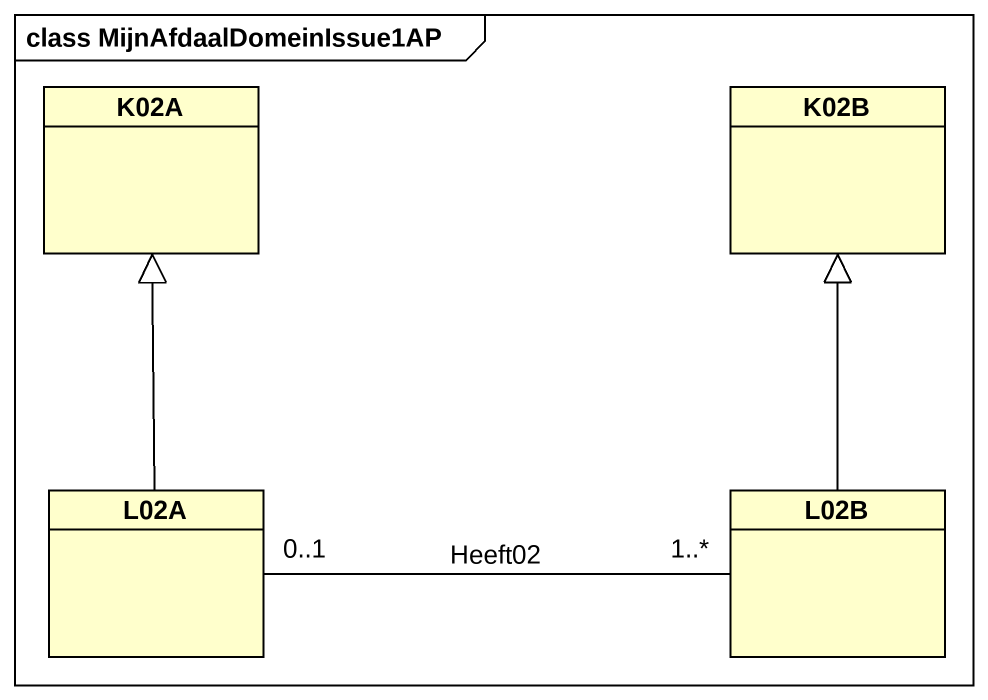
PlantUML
@startuml
mainframe class MijnAfdaalDomeinIssue1AP
hide circle
hide empty members
class K02A
class K02B
class L02A
class L02B
L02A -up-|> K02A
L02A "0..1" -right- "1..*" L02B : Heeft02
L02B -up-|> K02B
@enduml
